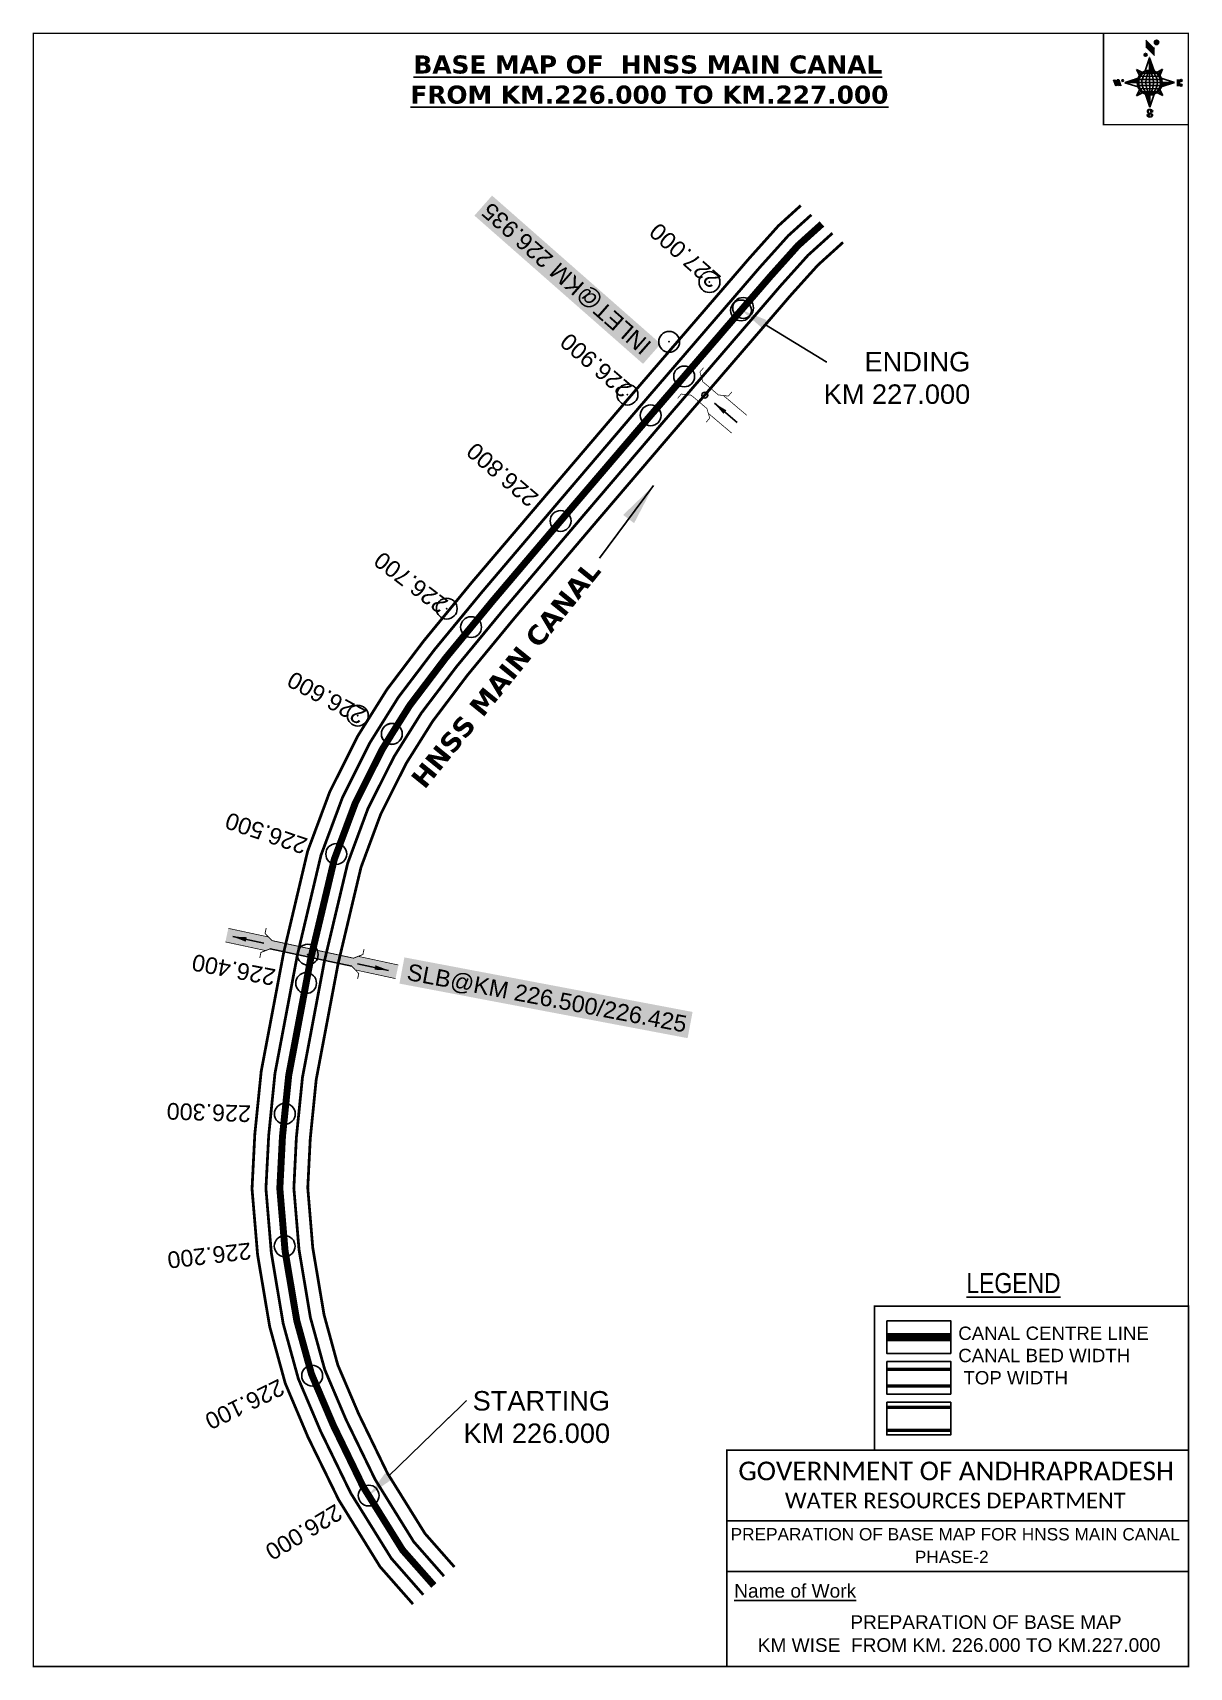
# Model space of a CAD drawing. Header units: inches. Extents: x 749314 to 750146, y 1627578 to 1628754.
import ezdxf
from ezdxf import colors
from ezdxf.entities.mleader import LeaderData, LeaderLine
from ezdxf.enums import TextEntityAlignment as Align
from ezdxf.math import Vec2, Vec3

# ---------------------------------------------------------------- set-up
doc = ezdxf.new("R2010")
doc.units = ezdxf.units.IN
doc.header["$LTSCALE"] = 15
doc.header["$MEASUREMENT"] = 0
doc.header["$PDMODE"] = 32
doc.header["$PDSIZE"] = 15
doc.linetypes.add('ACAD_ISO02W100', pattern=[15, 12, -3])
doc.linetypes.add('HIDDEN2', pattern=[0.1875, 0.125, -0.0625])
for name, color, linetype in [('AQUADUCT', 1, 'Continuous'), ('bord', 1, 'Continuous'), ('CANAL1', 7, 'Continuous'), ('CSMark', 72, 'Continuous'), ('DCBMS', 232, 'Continuous'), ('PAGE', 7, 'Continuous'), ('STRUCTURE', 5, 'Continuous'), ('TEXT', 6, 'Continuous')]:
    doc.layers.add(name, color=color, linetype=linetype)
doc.styles.add('ARIALN', font='ARIALN.TTF')
doc.styles.get("Standard").update_dxf_attribs({"font": 'arial.ttf'})
doc.dimstyles.get("Standard").update_dxf_attribs({"dimtxt": 20, "dimasz": 0.18, "dimexe": 0.18, "dimexo": 0.0625, "dimgap": 0.09, "dimtad": 0, "dimtih": 1, "dimtoh": 1, "dimdec": 4, "dimzin": 0, "dimdsep": 46, "dimtxsty": 'Standard', "dimcen": 0.09, "dimadec": 0, "dimazin": 0, "dimtfac": 1, "dimtdec": 4, "dimtofl": 0, "dimtmove": 0, "dimatfit": 3, "dimfxl": 1, "dimtolj": 1, "dimtzin": 0, "dimarcsym": 0})
pattern_1 = [(267.297113149, (-8720374.938, 50637915.138), (10.5367255337, -0.497431438), [])]
pattern_2 = [(357.297113149, (-8720374.938, 50637915.138), (0.497431438, 10.5367255337), [])]

# ---------------------------------------------------------------- blocks, each defined once
blk = doc.blocks.new('*X26')
at = {"color": 0, "linetype": 'Continuous'}
for p, q in [((6321.6, 240.5), (6322.3, 241.2)), ((6321.6, 240.3), (6322.3, 241)), ((6321.6, 240.1), (6322.3, 240.8)), ((6321.6, 239.9), (6322.4, 240.7)), ((6321.6, 239.8), (6322.4, 240.6)), ((6321.6, 239.6), (6322.5, 240.5)), ((6321.6, 239.4), (6322.5, 240.3)), ((6321.6, 239.2), (6322.6, 240.2)), ((6321.7, 239.1), (6322.6, 240.1)), ((6321.8, 240.8), (6322.4, 241.4)), ((6321.8, 239), (6322.7, 240)), ((6321.8, 239), (6322.8, 239.9)), ((6321.9, 238.9), (6322.9, 239.8)), ((6322, 238.8), (6323, 239.7)), ((6322.1, 241.3), (6322.4, 241.6)), ((6322.1, 238.7), (6323.1, 239.6)), ((6322.2, 238.6), (6323.1, 239.6)), ((6322.3, 238.5), (6323.2, 239.5)), ((6322.4, 238.5), (6323.3, 239.4)), ((6322.5, 238.4), (6323.4, 239.3)), ((6322.7, 238.4), (6323.6, 239.3)), ((6322.8, 238.3), (6323.7, 239.2)), ((6322.9, 238.3), (6323.8, 239.1)), ((6323.1, 238.2), (6323.9, 239.1)), ((6323.2, 238.2), (6324, 239)), ((6323.3, 238.2), (6324.2, 239)), ((6323.5, 238.1), (6324.3, 238.9)), ((6323.7, 238.1), (6324.4, 238.9)), ((6323.8, 238.1), (6324.6, 238.8)), ((6324.1, 238.2), (6324.7, 238.8)), ((6324.3, 238.3), (6324.9, 238.8)), ((6324.6, 238.3), (6325.1, 238.8)), ((6324.8, 238.4), (6325.2, 238.8)), ((6325.1, 238.5), (6325.4, 238.8)), ((6325.4, 238.6), (6325.6, 238.8))]:
    blk.add_line(p, q, dxfattribs=at)
blk = doc.blocks.new('*X25')
at = {"color": 0, "linetype": 'Continuous'}
for p, q in [((6324.4, 240.3), (6324.5, 240.4)), ((6324.6, 240.3), (6324.8, 240.5)), ((6324.7, 240.2), (6325, 240.5)), ((6324.8, 240.2), (6325.2, 240.6)), ((6325, 240.1), (6325.5, 240.6)), ((6325.1, 240.1), (6325.6, 240.6)), ((6325.2, 240), (6325.8, 240.6)), ((6325.3, 240), (6326, 240.6)), ((6325.4, 239.9), (6326.1, 240.6)), ((6325.5, 239.8), (6326.2, 240.5)), ((6325.6, 239.8), (6326.3, 240.5)), ((6325.7, 239.7), (6326.5, 240.4)), ((6325.9, 239.6), (6326.6, 240.3)), ((6326, 239.5), (6326.7, 240.3)), ((6326, 239.4), (6326.8, 240.2)), ((6326.1, 239.3), (6327, 240.2)), ((6326.2, 239.3), (6327.1, 240.1)), ((6326.3, 239.2), (6327.1, 240)), ((6326.4, 239.1), (6327.2, 239.9)), ((6326.5, 239), (6327.3, 239.8)), ((6326.5, 238.9), (6327.4, 239.7)), ((6326.6, 238.8), (6327.5, 239.6)), ((6326.7, 238.7), (6327.5, 239.5)), ((6326.8, 238.6), (6327.6, 239.4)), ((6326.8, 238.5), (6327.7, 239.3)), ((6326.8, 236.5), (6327.4, 237)), ((6326.9, 238.3), (6327.8, 239.2)), ((6326.9, 238.2), (6327.9, 239.1)), ((6326.9, 236.8), (6327.6, 237.4)), ((6327, 238.1), (6327.8, 239)), ((6327, 237.9), (6327.8, 238.8)), ((6327, 237.8), (6327.8, 238.6)), ((6327, 237.6), (6327.8, 238.4)), ((6327, 237.4), (6327.8, 238.2)), ((6327, 237.3), (6327.8, 238)), ((6327, 237.1), (6327.8, 237.9))]:
    blk.add_line(p, q, dxfattribs=at)
blk = doc.blocks.new('H')
at = {"layer": 'bord', "extrusion": (0.000427885, 0.004792, 0.999988)}
h = blk.add_hatch(dxfattribs=at)
h.set_pattern_fill('LINE', color=8, scale=84.387686, angle=-2.7029, style=0)
h.set_pattern_definition(pattern_2)
h.paths.add_polyline_path([(-492, 786, -0.090992), (-448, 775), (-486, 912)])
h = blk.add_hatch(dxfattribs=at)
h.set_pattern_fill('LINE', color=8, scale=84.387686, angle=-92.7029, style=0)
h.set_pattern_definition(pattern_1)
h.paths.add_polyline_path([(-625, 665, -0.090992), (-615, 710), (-751, 671)])
h = blk.add_hatch(dxfattribs=at)
h.set_pattern_fill('LINE', color=8, scale=84.387686, angle=-2.7029, style=0)
h.set_pattern_definition(pattern_2)
h.paths.add_polyline_path([(-504, 533, -0.090992), (-549, 543), (-510, 406)])
h = blk.add_hatch(dxfattribs=at)
h.set_pattern_fill('LINE', color=8, scale=84.387686, angle=-92.7029, style=0)
h.set_pattern_definition(pattern_1)
h.paths.add_polyline_path([(-246, 647), (-372, 653, -0.090992), (-382, 609)])
for p, q in [((-519, 1020, -1217), (-435, 927, -1216)), ((-516, 1087, -1217), (-432, 994, -1217)), ((-538, 774, -1216), (-487, 906, -1216)), ((-487, 906, -1216), (-493, 780, -1216)), ((-487, 906, -1216), (-448, 769, -1216)), ((-865, 701, -1215), (-847, 638, -1215)), ((-847, 700, -1215), (-829, 637, -1215)), ((-829, 699, -1215), (-811, 636, -1215)), ((-829, 699, -1215), (-811, 698, -1215)), ((-811, 698, -1215), (-794, 635, -1215)), ((-752, 665, -1215), (-615, 704, -1215)), ((-627, 794, -1216), (-567, 760, -1216)), ((-627, 794, -1216), (-584, 747, -1215)), ((-599, 731, -1215), (-627, 794, -1216)), ((-421, 753, -1216), (-359, 781, -1216)), ((-359, 781, -1216), (-405, 739, -1216)), ((-359, 781, -1216), (-392, 721, -1215)), ((-379, 693, -1215), (-246, 641, -1215)), ((-213, 669, -1215), (-217, 601, -1215)), ((-752, 665, -1215), (-625, 659, -1215)), ((-619, 614, -1215), (-752, 665, -1215)), ((-639, 526, -1214), (-606, 585, -1215)), ((-639, 526, -1214), (-593, 568, -1215)), ((-577, 553, -1215), (-639, 526, -1214)), ((-511, 400, -1214), (-549, 537, -1214)), ((-460, 533, -1215), (-511, 400, -1214)), ((-505, 527, -1214), (-511, 400, -1214)), ((-371, 513, -1214), (-431, 546, -1215)), ((-371, 513, -1214), (-414, 560, -1215)), ((-399, 576, -1215), (-371, 513, -1214)), ((-246, 641, -1215), (-383, 603, -1215)), ((-373, 647, -1215), (-246, 641, -1215)), ((-197, 600, -1215), (-194, 668, -1215))]:
    blk.add_line(p, q, dxfattribs=at)
at = {"layer": 'bord', "color": 8, "linetype": 'ByBlock', "extrusion": (0.000427885, 0.004792, 0.999988)}
for p, q in [((-375, 679, -1215), (-620, 691, -1215)), ((-386, 711, -1215), (-605, 722, -1215)), ((-411, 744, -1216), (-578, 752, -1216)), ((-493, 780, -1216), (-505, 527, -1214)), ((-373, 647, -1215), (-625, 659, -1215)), ((-378, 616, -1215), (-623, 628, -1215)), ((-392, 585, -1215), (-611, 595, -1215)), ((-420, 555, -1215), (-587, 562, -1215))]:
    blk.add_line(p, q, dxfattribs=at)
at = {"layer": 'bord', "extrusion": (0.000427885, 0.004792, 0.999988), "elevation": -1212}
for points, const_width in [([(-522, 960), (-516, 1093)], 1.61), ([(-434, 933), (-428, 1066)], 1.61), ([(-870, 707), (-846, 706)], 0.642), ([(-829, 643), (-821, 678)], 0.642), ([(-793, 641), (-782, 694)], 0.642), ([(-223, 676), (-174, 673)], 0.706), ([(-829, 643), (-855, 644)], 0.642), ([(-811, 642), (-784, 641)], 0.642), ([(-177, 605), (-226, 607)], 0.706), ([(-195, 645), (-185, 644)], 0.706)]:
    blk.add_lwpolyline(points, dxfattribs=dict(at, const_width=const_width))
for points, const_width in [([(-414, 1073, 1), (-398, 1058, 1)], 22.3), ([(-530, 950, 1), (-520, 939, 1)], 14.8), ([(-776, 697, 1), (-769, 690, 1)], 8.9), ([(-180, 618, 1), (-173, 611, 1)], 9.79), ([(-178, 667, 1), (-171, 660, 1)], 9.79), ([(-490, 362, 1), (-498, 369, 1)], 11.1), ([(-525, 322, 1), (-533, 329, 1)], 11.1)]:
    blk.add_lwpolyline(points, format="xyb", close=True, dxfattribs=dict(at, const_width=const_width))
for points in [[(-537, 317), (-531, 310), (-520, 307), (-505, 307), (-494, 310), (-486, 318), (-487, 326), (-491, 333), (-494, 336), (-503, 341), (-522, 347), (-530, 352), (-534, 355), (-537, 363), (-537, 373), (-530, 381), (-520, 384), (-504, 384), (-493, 380), (-487, 373)], [(-522, 348), (-526, 354), (-528, 361), (-528, 371), (-526, 375), (-521, 381), (-515, 384)], [(-505, 307), (-499, 312), (-497, 319), (-497, 327), (-501, 335), (-509, 343)]]:
    blk.add_lwpolyline(points, dxfattribs=at)
at = {"layer": 'bord', "extrusion": (0.000427885, 0.004792, 0.999988)}
for centre, radius in [((-406, 1065, -1212), 22.3), ((-525, 944, -1212), 14.8), ((-773, 694, -1212), 8.9), ((-498, 659, -1212), 127), ((-177, 615, -1212), 9.79), ((-174, 663, -1212), 9.79), ((-494, 365, -1212), 11.1), ((-529, 325, -1212), 11.1)]:
    blk.add_circle(centre, radius, dxfattribs=at)
at = {"layer": 'bord', "color": 8, "linetype": 'ByBlock', "extrusion": (0.000427885, 0.004792, 0.999988)}
for centre, radius, start, end in [((-482, 658, -1212), 128, 94.9254, 259.6691), ((-437, 656, -1212), 141, 113.2864, 241.308), ((-316, 651, -1212), 222, 142.5892, 212.0053), ((-560, 662, -1212), 141, 293.2864, 61.308), ((-681, 668, -1212), 222, 322.5892, 32.0053), ((-515, 660, -1212), 128, 274.9254, 79.6691)]:
    blk.add_arc(centre, radius, start, end, dxfattribs=at)
at = {"layer": 'bord', "extrusion": (0.000427885, 0.004792, 0.999988)}
for points in [[(-516, 1093, -1212), (-431, 1000, -1212), (-519, 1026, -1212), (-434, 933, -1212)], [(-864, 707, -1212), (-846, 706, -1212), (-846, 644, -1212), (-829, 643, -1212)], [(-829, 705, -1212), (-811, 704, -1212), (-811, 642, -1212), (-793, 641, -1212)], [(-193, 674, -1212), (-197, 606, -1212), (-213, 675, -1212), (-216, 607, -1212)]]:
    blk.add_solid(points, dxfattribs=at)
at = {"layer": 'bord', "extrusion": (0.000427885, 0.004792, 0.999988), "xscale": 7.977342409717546, "yscale": 7.977342408231451, "zscale": 7.977342408476333, "rotation": 138.0840426661453}
for name, p in [('*X25', (38301, -31929, -1212)), ('*X26', (38314, -31951, -1212))]:
    blk.add_blockref(name, p, dxfattribs=at)
blk = doc.blocks.new('SLB')
at = {"layer": 'STRUCTURE'}
h = blk.add_hatch(dxfattribs=at)
h.set_pattern_fill('DOTS', color=6, scale=20, angle=320.3722, style=0)
h.set_pattern_definition([(320.372247934, (-159.4327, -72.9564), (1.2786241598, 0.5641323054), [0, -1.25])])
h.paths.add_polyline_path([(769699.5, 1706871.1), (769699.5, 1706861.1), (769729.1, 1706861.1), (769732.1, 1706863.1), (769792.1, 1706863.1), (769795.1, 1706861.1), (769824.7, 1706861.1), (769824.7, 1706871.1), (769795.1, 1706871.1), (769792.1, 1706869.1), (769732.1, 1706869.1), (769729.1, 1706871.1)])
at = {"layer": 'STRUCTURE', "color": 6, "linetype": 'ACAD_ISO02W100', "ltscale": 0.5, "const_width": 0.5}
for points in [[(769699.5, 1706871.1), (769729.1, 1706871.1)], [(769795.1, 1706871.1), (769824.7, 1706871.1)], [(769699.5, 1706861.1), (769729.1, 1706861.1)], [(769795.1, 1706861.1), (769824.7, 1706861.1)]]:
    blk.add_lwpolyline(points, dxfattribs=at)
at = {"layer": 'STRUCTURE', "color": 6, "const_width": 0.628}
for points in [[(769726.1, 1706877.1), (769726.1, 1706873.1), (769732.1, 1706869.1), (769792.1, 1706869.1), (769798.1, 1706873.1), (769798.1, 1706877.1)], [(769726.1, 1706855.1), (769726.1, 1706859.1), (769732.1, 1706863.1), (769792.1, 1706863.1), (769798.1, 1706859.1), (769798.1, 1706855.1)]]:
    blk.add_lwpolyline(points, dxfattribs=at)
at = {"layer": 'STRUCTURE', "color": 6}
blk.add_lwpolyline([(769732.1, 1706863.1), (769792.1, 1706863.1)], dxfattribs=at)
blk.add_lwpolyline([(769732.1, 1706863.1), (769792.1, 1706863.1)], dxfattribs=at)
at = {"layer": 'STRUCTURE', "color": 0}
blk.add_circle((769762.1, 1706866.1), 1.24, dxfattribs=at)
for points in [[(769703.8, 1706866), (769726.7, 1706866)], [(769818.6, 1706865.8), (769795.7, 1706865.8)]]:
    blk.add_leader(points, dimstyle='Standard', override={"dimasz": 10, "dimgap": 0.09, "dimtad": 0}, dxfattribs=at)
blk = doc.blocks.new('IN')
at = {"layer": 'STRUCTURE', "color": 190, "const_width": 0.5}
for points in [[(763895.1, 1696672), (763895.1, 1696668), (763889.1, 1696664), (763881.7, 1696664), (763874.3, 1696664), (763868.3, 1696668), (763868.3, 1696672)], [(763871.3, 1696666), (763849.3, 1696666)], [(763871.3, 1696649.2), (763849.3, 1696649.2)], [(763868.3, 1696643.2), (763868.3, 1696647.2), (763874.3, 1696651.2), (763881.7, 1696651.2), (763881.7, 1696651.2), (763881.7, 1696651.2), (763889.1, 1696651.2), (763895.1, 1696647.2), (763895.1, 1696643.2)]]:
    blk.add_lwpolyline(points, dxfattribs=at)
at = {"layer": 'STRUCTURE', "color": 0}
blk.add_circle((763881.7, 1696657.6), 2.11, dxfattribs=at)
blk.add_leader([(763872.7, 1696657.6), (763851.2, 1696657.6)], dimstyle='Standard', override={"dimasz": 10, "dimgap": 0.09, "dimtad": 0}, dxfattribs=at)

msp = doc.modelspace()

# ---------------------------------------------------------------- linework, layer by layer
at = {"layer": 'CANAL1', "color": 200, "const_width": 2}
for points in [[(749587.7, 1627623.6), (749564, 1627650.5), (749534.2, 1627698.7), (749512.1, 1627743.9), (749495.8, 1627782.5), (749484.6, 1627823.3), (749475.9, 1627875), (749471.9, 1627922.4), (749473.9, 1627961.7), (749478.5, 1628007), (749494.7, 1628092.6), (749511.9, 1628165.4), (749527.8, 1628208.1), (749547.9, 1628248.2), (749568.9, 1628281.7), (749595.4, 1628316.7), (749629.7, 1628358.5), (749688.1, 1628427.1), (749743.5, 1628492.1), (749829.8, 1628592.3), (749850.6, 1628615.5), (749866.7, 1628630.1)], [(749617.5, 1627650.3), (749596.3, 1627674.4), (749569.2, 1627718), (749548.6, 1627760.5), (749533.6, 1627795.7), (749523.7, 1627831.9), (749515.6, 1627880), (749512, 1627923.1), (749513.8, 1627958.6), (749518.1, 1628001.2), (749533.8, 1628084.3), (749550.3, 1628153.8), (749564.5, 1628192.1), (749582.8, 1628228.6), (749601.9, 1628259), (749626.8, 1628292), (749660.4, 1628332.8), (749718.5, 1628401.2), (749773.9, 1628466.1), (749859.8, 1628565.9), (749879, 1628587.2), (749897.1, 1628603.6)]]:
    msp.add_lwpolyline(points, dxfattribs=at)
at = {"layer": 'CANAL1', "color": 5, "const_width": 2}
for points in [[(749595.1, 1627630.3), (749572.1, 1627656.5), (749542.9, 1627703.5), (749521.2, 1627748.1), (749505.2, 1627785.8), (749494.3, 1627825.5), (749485.8, 1627876.3), (749481.9, 1627922.6), (749483.9, 1627960.9), (749488.4, 1628005.5), (749504.5, 1628090.6), (749521.5, 1628162.5), (749537, 1628204.1), (749556.6, 1628243.3), (749577.1, 1628276.1), (749603.2, 1628310.5), (749637.4, 1628352), (749695.7, 1628420.6), (749751.1, 1628485.6), (749837.3, 1628585.7), (749857.7, 1628608.4), (749874.3, 1628623.4)], [(749610, 1627643.7), (749588.2, 1627668.5), (749560.5, 1627713.2), (749539.5, 1627756.4), (749524.2, 1627792.4), (749513.9, 1627829.8), (749505.7, 1627878.8), (749502, 1627922.9), (749503.8, 1627959.4), (749508.2, 1628002.7), (749524, 1628086.4), (749540.7, 1628156.7), (749555.3, 1628196.1), (749574.1, 1628233.5), (749593.6, 1628264.7), (749618.9, 1628298.1), (749652.8, 1628339.2), (749710.9, 1628407.7), (749766.3, 1628472.6), (749852.3, 1628572.5), (749871.9, 1628594.3), (749889.5, 1628610.2)]]:
    msp.add_lwpolyline(points, dxfattribs=at)
at = {"layer": 'CANAL1', "color": 1, "linetype": 'HIDDEN2', "ltscale": 8, "const_width": 5}
msp.add_lwpolyline([(749602.7, 1627637), (749580.2, 1627662.5), (749551.7, 1627708.3), (749530.4, 1627752.2), (749514.7, 1627789.1), (749504.1, 1627827.6), (749495.7, 1627877.5), (749491.9, 1627922.7), (749493.8, 1627960.1), (749498.3, 1628004.1), (749514.2, 1628088.5), (749515, 1628091.8), (749531.1, 1628159.6), (749546.2, 1628200.1), (749565.4, 1628238.4), (749572.5, 1628249.9), (749585.4, 1628270.4), (749611.1, 1628304.3), (749645.1, 1628345.6), (749703.3, 1628414.2), (749758.7, 1628479.1), (749825.2, 1628556.4), (749844.8, 1628579.1), (749864.8, 1628601.4), (749881.9, 1628616.8)], dxfattribs=at)
at = {"layer": 'CANAL1', "color": 1, "linetype": 'HIDDEN2', "ltscale": 100, "const_width": 6, "elevation": -0.4}
msp.add_lwpolyline([(749974.6, 1627815.7), (749928.6, 1627815.7)], dxfattribs=at)
at = {"layer": 'CANAL1', "color": 5, "const_width": 2.4, "elevation": -0.4}
for points in [[(749974.6, 1627792.5), (749928.6, 1627792.5)], [(749974.6, 1627780.5), (749928.6, 1627780.5)]]:
    msp.add_lwpolyline(points, dxfattribs=at)
at = {"layer": 'CANAL1', "color": 200, "const_width": 2.4, "elevation": -0.4}
for points in [[(749974.6, 1627765.2), (749928.6, 1627765.2)], [(749974.6, 1627748.7), (749928.6, 1627748.7)]]:
    msp.add_lwpolyline(points, dxfattribs=at)
at = {"layer": 'CSMark', "color": 2}
for p in [(749801, 1628575), (749772, 1628532), (749742, 1628494), (749612, 1628340), (749548, 1628263), (749572.5, 1628249.8), (749532.5, 1628163.4), (749512, 1628091), (749510.8, 1628070.5), (749495.5, 1627976.4), (749495.4, 1627881.2), (749515.2, 1627788), (749555.8, 1627701.7)]:
    msp.add_point(p, dxfattribs=at)
at = {"layer": 'CSMark', "color": 3}
for p in [(749823.7, 1628554.6), (749758.7, 1628479.1), (749693.9, 1628403.1), (749629.5, 1628326.7), (749572.5, 1628249.9)]:
    msp.add_point(p, dxfattribs=at)
at = {"layer": 'CSMark'}
for p in [(749825.2, 1628556.4), (749782.8, 1628507.1)]:
    msp.add_point(p, dxfattribs=at)
at = {"layer": 'PAGE', "const_width": 1}
msp.add_lwpolyline([(750145.6, 1627578.7), (750145.6, 1628754), (749314.6, 1628754), (749314.6, 1627578.7), (750145.6, 1627578.7)], dxfattribs=at)
at = {"layer": 'PAGE'}
for points, const_width in [([(750145.6, 1628754), (750084.5, 1628754), (750084.5, 1628688.2), (750145.6, 1628688.2)], 1), ([(749919.8, 1627838.1), (750145.6, 1627838.1), (750145.6, 1627734.3), (749919.8, 1627734.3)], 1.2), ([(749813.5, 1627734.3), (750145.6, 1627734.3), (750145.6, 1627578.7), (749813.5, 1627578.7)], 1.2)]:
    msp.add_lwpolyline(points, close=True, dxfattribs=dict(at, const_width=const_width))
at = {"layer": 'PAGE', "elevation": -0.4}
for points in [[(749928.6, 1627827.5), (749974.6, 1627827.5), (749974.6, 1627804), (749928.6, 1627804)], [(749928.6, 1627798.2), (749974.6, 1627798.2), (749974.6, 1627774.7), (749928.6, 1627774.7)], [(749928.6, 1627768.9), (749974.6, 1627768.9), (749974.6, 1627745.4), (749928.6, 1627745.4)]]:
    msp.add_lwpolyline(points, close=True, dxfattribs=at)
at = {"layer": 'PAGE'}
for points in [[(749813.5, 1627683.4), (750145.6, 1627683.4)], [(749813.5, 1627647), (750145.6, 1627647)]]:
    msp.add_lwpolyline(points, dxfattribs=at)

# ---------------------------------------------------------------- block references
at = {"layer": 'AQUADUCT', "color": 1, "xscale": 0.0703495379661093, "yscale": 0.07034953800030053, "zscale": 0.07034953795990817, "rotation": 3.078330607406165}
msp.add_blockref('H', (750155.2, 1628674.6, 85.4), dxfattribs=at)
at = {"layer": 'STRUCTURE', "color": 0}
for name, p, rotation in [('IN', (2429144.7, 2429715.1), 139.7445249534427), ('SLB', (-362691.1, 121797.3), 347.8332808099966)]:
    msp.add_blockref(name, p, dxfattribs=dict(at, rotation=rotation))

# ---------------------------------------------------------------- texts
at = {"layer": 'CANAL1', "insert": (749584.6, 1628217.5), "char_height": 14, "width": 205.129, "attachment_point": 1, "rotation": 50.9799}
msp.add_mtext('\\pi0.96322;{\\fVerdana|b1|i0|c0|p34;HNSS MAIN CANAL}', dxfattribs=at)
at = {"layer": 'CSMark', "color": 1}
for s, rotation, p in [('227.000', 138.7239, (749806.1, 1628574.1)), ('226.900', 139.5272, (749742.4, 1628495.4)), ('226.800', 139.6515, (749675.1, 1628416.7)), ('226.700', 142.903, (749610.3, 1628340.5)), ('226.600', 151.5424, (749552.1, 1628261.3)), ('226.500', 161.319, (749510.8, 1628168.6)), ('226.400', 169.2971, (749488.5, 1628074.4)), ('226.300', 178.1365, (749471.1, 1627976.4)), ('226.200', 186.5713, (749471.3, 1627877.9)), ('226.100', 205.9591, (749493.9, 1627780.6)), ('226.000', 211.1327, (749535.1, 1627691))]:
    msp.add_text(s, height=12, rotation=rotation, dxfattribs=at).set_placement(p, align=Align.MIDDLE_LEFT)
at = {"layer": 'PAGE', "extrusion": (0.000201441, 0.004807, 0.999988), "style": 'ARIALN'}
msp.add_text('%%ULEGEND', height=14.4, rotation=359.9999, dxfattribs=at).set_placement((750019.7, 1627835.1, 7975.9), align=Align.MIDDLE)
at = {"layer": 'PAGE', "extrusion": (0.000201441, 0.004807, 0.999988)}
for s, height, p in [('PREPARATION OF BASE MAP FOR HNSS MAIN CANAL', 8.878, (749816.2, 1627649.9, 7975)), ('%%UName of Work', 9.822, (749818.8, 1627608.7, 7973.6))]:
    msp.add_text(s, height=height, rotation=359.9999, dxfattribs=at).set_placement(p)
for s, height, p in [('PHASE-2', 8.88, (749975.3, 1627638, 7974.9)), ('PREPARATION OF BASE MAP', 9.822, (749999.9, 1627591.1, 7973.7)), ('KM WISE  FROM KM. 226.000 TO KM.227.000', 9.822, (749980.6, 1627574.6, 7973.7))]:
    msp.add_text(s, height=height, rotation=359.9999, dxfattribs=at).set_placement(p, align=Align.MIDDLE_CENTER)
at = {"layer": 'PAGE', "extrusion": (0.000201441, 0.004807, 0.999988), "attachment_point": 1, "text_direction": (1, -1e-06, -0.000201)}
for s, insert, char_height, width in [('CANAL CENTRE LINE CANAL BED WIDTH {\\H2.3717x; }\\P TOP WIDTH{\\H1.9152x; }', (749980, 1627823.3, -0.4), 9.6, 168.926), ('\\pi3.5885;{\\fCalibri|b0|i0|c0|p34;\\H1.3333x;GOVERNMENT OF ANDHRAPRADESH\\P\\pi37.073;\\H0.83998x;WATER RESOURCES DEPARTMENT}', (749818.2, 1627726.1, -1.3), 10.059, 321.276)]:
    msp.add_mtext(s, dxfattribs=dict(at, insert=insert, char_height=char_height, width=width))
at = {"layer": 'STRUCTURE', "color": 5, "char_height": 12, "attachment_point": 1, "bg_fill": 1, "box_fill_scale": 1.3, "bg_fill_color": 7, "bg_fill_true_color": 16777215, "bg_fill_transparency": 4390977}
for s, insert, width, rotation in [('\\pi0.84172;INLET@KM 226.935', (749752.9, 1628521.2), 154.376, 138.6656), ('\\pi0.43653;SLB@KM 226.500/226.425', (749584.4, 1628084.8), 203.809, 349.2761)]:
    msp.add_mtext(s, dxfattribs=dict(at, insert=insert, width=width, rotation=rotation))
at = {"layer": 'TEXT', "color": 1, "insert": (749566.3, 1628738.1), "char_height": 13, "width": 379.826, "attachment_point": 1}
msp.add_mtext('\\pi21.755;{\\fVerdana|b1|i0|c0|p34;\\LBASE MAP OF  HNSS MAIN CANAL \\P\\pi19.564;FROM KM.226.000 TO KM.227.000}', dxfattribs=at)

# ---------------------------------------------------------------- leaders
at = {"layer": 'CANAL1'}
msp.add_leader([(749760.8, 1628428.5), (749721.9, 1628376.4)], dimstyle='Standard', override={"dimasz": 30, "dimgap": 0.09, "dimtad": 0}, dxfattribs=at)

# ---------------------------------------------------------------- next in the draw order: leaders
at = {"layer": 'DCBMS', "color": 5}
ml = msp.add_multileader_mtext('Standard', dxfattribs=at)
ml.set_content('ENDING \\PKM 227.000', color=5)
ml.set_leader_properties()
ml.build(insert=Vec2(0, 0))
ml.multileader.update_dxf_attribs({"dogleg_length": 0.36, "arrow_head_size": 20})
ctx = ml.context
ctx.base_point, ctx.char_height, ctx.arrow_head_size, ctx.landing_gap_size, ctx.plane_origin = Vec3(749885.4, 1628517.6), 14, 20, 0.09, Vec3(750029.1, 1628729.9)
ctx.text_align_type = 2
notes = []
notes.append((ctx, [(1, (1, 1, 0), (749885, 1628517.6), (1, 0), 0.36, [(0, [(749823.5, 1628555.2)], 0, [])])]))
ctx.mtext.insert, ctx.mtext.width, ctx.mtext.alignment, ctx.mtext.flow_direction = Vec3(749988.6, 1628524.7), 109.049, 3, 5
ctx.mtext.has_bg_fill, ctx.mtext.bg_color, ctx.mtext.bg_scale_factor, ctx.mtext.bg_transparency, ctx.mtext.use_window_bg_color = 1, -1027028792, 1.5, 0, 1
ml = msp.add_multileader_mtext('Standard', dxfattribs=at)
ml.set_content('STARTING \\PKM 226.000', color=5)
ml.set_leader_properties()
ml.build(insert=Vec2(0, 0))
ml.multileader.update_dxf_attribs({"dogleg_length": 0.36, "arrow_head_size": 20})
ctx = ml.context
ctx.base_point, ctx.char_height, ctx.arrow_head_size, ctx.landing_gap_size, ctx.plane_origin = Vec3(749626.3, 1627769.8), 14, 20, 0.09, Vec3(749770, 1627982.1)
ctx.text_align_type = 2
notes.append((ctx, [(1, (1, 1, 0), (749625.9, 1627769.8), (1, 0), 0.36, [(0, [(749555.6, 1627701.6)], 0, [])])]))
ctx.mtext.insert, ctx.mtext.width, ctx.mtext.alignment, ctx.mtext.flow_direction = Vec3(749729.5, 1627776.9), 109.049, 3, 5
ctx.mtext.has_bg_fill, ctx.mtext.bg_color, ctx.mtext.bg_scale_factor, ctx.mtext.bg_transparency, ctx.mtext.use_window_bg_color = 1, -1027028792, 1.5, 0, 1
for ctx, leaders in notes:
    for number, flags, end, landing, length, lines in leaders:
        leader = LeaderData()
        leader.index, (leader.has_last_leader_line, leader.has_dogleg_vector, leader.attachment_direction) = number, flags
        leader.last_leader_point, leader.dogleg_vector, leader.dogleg_length = Vec3(end), Vec3(landing), length
        for number, points, colour, breaks in lines:
            line = LeaderLine()
            line.index, line.vertices, line.color, line.breaks = number, Vec3.list(points), colors.encode_raw_color(colour), breaks
            leader.lines.append(line)
        ctx.leaders.append(leader)

doc.saveas('drawing.dxf')
